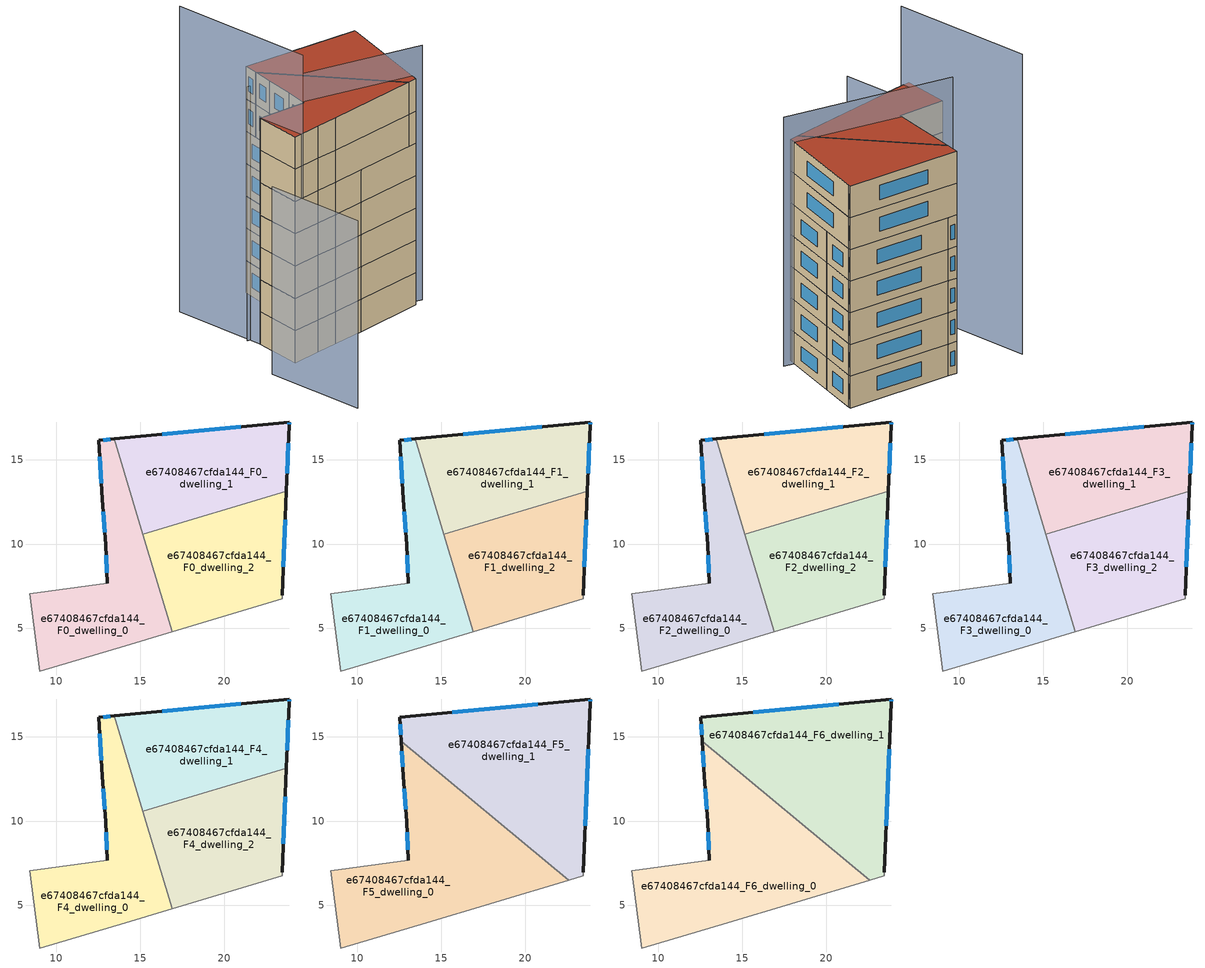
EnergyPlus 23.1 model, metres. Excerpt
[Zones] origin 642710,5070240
e67408467cfda144_F0_dwelling_0
 floor ground (EU_floor_Construction): 13.45,16.25 16.9,4.78 13.83,3.85 11.73,3.25 9.03,2.45 8.43,7.05 13.03,7.66 12.94,9.96 12.74,12.66 12.54,16.16 z0
 wall outside (EU_wall_Construction): 13.45,16.25 12.54,16.16 12.74,12.66 12.94,9.96 13.03,7.66 z0:3
 wall adiabatic (EU_wall_Construction): 13.03,7.66 8.43,7.05 9.03,2.45 11.73,3.25 13.83,3.85 16.9,4.78 z0:3
 wall to e67408467cfda144_F0_dwelling_2 (EU_wall_Construction): 16.9,4.78 15.15,10.58 z0:3
 wall to e67408467cfda144_F0_dwelling_1 (EU_wall_Construction): 15.15,10.58 13.45,16.25 z0:3
 window (EU_Window_Construction): 13.2,16.22 12.79,16.18 / 12.96,9.32 13.01,8.29 / 12.79,11.91 12.88,10.7 / 12.59,15.2 12.68,13.62 z0.83:2.17
e67408467cfda144_F0_dwelling_1
 floor ground (EU_floor_Construction): 23.84,17.26 23.84,17.06 23.69,13.15 15.15,10.58 13.45,16.25 z0
 wall outside (EU_wall_Construction): 23.69,13.15 23.84,17.06 23.84,17.26 13.45,16.25 z0:3
 wall to e67408467cfda144_F0_dwelling_2 (EU_wall_Construction): 15.15,10.58 23.69,13.15 z0:3
 window (EU_Window_Construction): 20.98,16.98 16.31,16.53 / 23.84,17.11 23.84,17.2 / 23.73,14.22 23.8,15.98 z0.83:2.17
e67408467cfda144_F0_dwelling_2
 floor ground (EU_floor_Construction): 23.69,13.15 23.44,6.95 23.44,6.75 16.9,4.78 15.15,10.58 z0
 wall outside (EU_wall_Construction): 23.44,6.95 23.69,13.15 z0:3
 wall adiabatic (EU_wall_Construction): 16.9,4.78 23.44,6.75 23.44,6.95 z0:3
 window (EU_Window_Construction): 23.51,8.66 23.62,11.44 z0.83:2.17
e67408467cfda144_F1_dwelling_0
 floor to e67408467cfda144_F0_dwelling_0 (EU_floor_Construction): 13.45,16.25 16.9,4.78 13.83,3.85 11.73,3.25 9.03,2.45 8.43,7.05 13.03,7.66 12.94,9.96 12.74,12.66 12.54,16.16 z3
 wall outside (EU_wall_Construction): 13.45,16.25 12.54,16.16 12.74,12.66 12.94,9.96 13.03,7.66 z3:6
 wall adiabatic (EU_wall_Construction): 13.03,7.66 8.43,7.05 9.03,2.45 11.73,3.25 13.83,3.85 16.9,4.78 z3:6
 wall to e67408467cfda144_F1_dwelling_2 (EU_wall_Construction): 16.9,4.78 15.15,10.58 z3:6
 wall to e67408467cfda144_F1_dwelling_1 (EU_wall_Construction): 15.15,10.58 13.45,16.25 z3:6
 window (EU_Window_Construction): 13.2,16.22 12.79,16.18 / 12.96,9.32 13.01,8.29 / 12.79,11.91 12.88,10.7 / 12.59,15.2 12.68,13.62 z3.83:5.17
e67408467cfda144_F1_dwelling_1
 floor to e67408467cfda144_F0_dwelling_1 (EU_floor_Construction): 23.84,17.26 23.84,17.06 23.69,13.15 15.15,10.58 13.45,16.25 z3
 wall outside (EU_wall_Construction): 23.69,13.15 23.84,17.06 23.84,17.26 13.45,16.25 z3:6
 wall to e67408467cfda144_F1_dwelling_2 (EU_wall_Construction): 15.15,10.58 23.69,13.15 z3:6
 window (EU_Window_Construction): 20.98,16.98 16.31,16.53 / 23.84,17.11 23.84,17.2 / 23.73,14.22 23.8,15.98 z3.83:5.17
e67408467cfda144_F1_dwelling_2
 floor to e67408467cfda144_F0_dwelling_2 (EU_floor_Construction): 23.69,13.15 23.44,6.95 23.44,6.75 16.9,4.78 15.15,10.58 z3
 wall outside (EU_wall_Construction): 23.44,6.95 23.69,13.15 z3:6
 wall adiabatic (EU_wall_Construction): 16.9,4.78 23.44,6.75 23.44,6.95 z3:6
 window (EU_Window_Construction): 23.51,8.66 23.62,11.44 z3.83:5.17
e67408467cfda144_F2_dwelling_0
 floor to e67408467cfda144_F1_dwelling_0 (EU_floor_Construction): 13.45,16.25 16.9,4.78 13.83,3.85 11.73,3.25 9.03,2.45 8.43,7.05 13.03,7.66 12.94,9.96 12.74,12.66 12.54,16.16 z6
 wall outside (EU_wall_Construction): 13.45,16.25 12.54,16.16 12.74,12.66 12.94,9.96 13.03,7.66 z6:9
 wall adiabatic (EU_wall_Construction): 13.03,7.66 8.43,7.05 9.03,2.45 11.73,3.25 13.83,3.85 16.9,4.78 z6:9
 wall to e67408467cfda144_F2_dwelling_2 (EU_wall_Construction): 16.9,4.78 15.15,10.58 z6:9
 wall to e67408467cfda144_F2_dwelling_1 (EU_wall_Construction): 15.15,10.58 13.45,16.25 z6:9
 window (EU_Window_Construction): 13.2,16.22 12.79,16.18 / 12.96,9.32 13.01,8.29 / 12.79,11.91 12.88,10.7 / 12.59,15.2 12.68,13.62 z6.83:8.17
e67408467cfda144_F2_dwelling_1
 floor to e67408467cfda144_F1_dwelling_1 (EU_floor_Construction): 23.84,17.26 23.84,17.06 23.69,13.15 15.15,10.58 13.45,16.25 z6
 wall outside (EU_wall_Construction): 23.69,13.15 23.84,17.06 23.84,17.26 13.45,16.25 z6:9
 wall to e67408467cfda144_F2_dwelling_2 (EU_wall_Construction): 15.15,10.58 23.69,13.15 z6:9
 window (EU_Window_Construction): 20.98,16.98 16.31,16.53 / 23.84,17.11 23.84,17.2 / 23.73,14.22 23.8,15.98 z6.83:8.17
e67408467cfda144_F2_dwelling_2
 floor to e67408467cfda144_F1_dwelling_2 (EU_floor_Construction): 23.69,13.15 23.44,6.95 23.44,6.75 16.9,4.78 15.15,10.58 z6
 wall outside (EU_wall_Construction): 23.44,6.95 23.69,13.15 z6:9
 wall adiabatic (EU_wall_Construction): 16.9,4.78 23.44,6.75 23.44,6.95 z6:9
 window (EU_Window_Construction): 23.51,8.66 23.62,11.44 z6.83:8.17
e67408467cfda144_F3_dwelling_0
 floor to e67408467cfda144_F2_dwelling_0 (EU_floor_Construction): 13.45,16.25 16.9,4.78 13.83,3.85 11.73,3.25 9.03,2.45 8.43,7.05 13.03,7.66 12.94,9.96 12.74,12.66 12.54,16.16 z9
 wall outside (EU_wall_Construction): 13.45,16.25 12.54,16.16 12.74,12.66 12.94,9.96 13.03,7.66 z9:12
 wall adiabatic (EU_wall_Construction): 13.03,7.66 8.43,7.05 9.03,2.45 11.73,3.25 13.83,3.85 16.9,4.78 z9:12
 wall to e67408467cfda144_F3_dwelling_2 (EU_wall_Construction): 16.9,4.78 15.15,10.58 z9:12
 wall to e67408467cfda144_F3_dwelling_1 (EU_wall_Construction): 15.15,10.58 13.45,16.25 z9:12
 window (EU_Window_Construction): 13.2,16.22 12.79,16.18 / 12.96,9.32 13.01,8.29 / 12.79,11.91 12.88,10.7 / 12.59,15.2 12.68,13.62 z9.83:11.17
e67408467cfda144_F3_dwelling_1
 floor to e67408467cfda144_F2_dwelling_1 (EU_floor_Construction): 23.84,17.26 23.84,17.06 23.69,13.15 15.15,10.58 13.45,16.25 z9
 wall outside (EU_wall_Construction): 23.69,13.15 23.84,17.06 23.84,17.26 13.45,16.25 z9:12
 wall to e67408467cfda144_F3_dwelling_2 (EU_wall_Construction): 15.15,10.58 23.69,13.15 z9:12
 window (EU_Window_Construction): 20.98,16.98 16.31,16.53 / 23.84,17.11 23.84,17.2 / 23.73,14.22 23.8,15.98 z9.83:11.17
e67408467cfda144_F3_dwelling_2
 floor to e67408467cfda144_F2_dwelling_2 (EU_floor_Construction): 23.69,13.15 23.44,6.95 23.44,6.75 16.9,4.78 15.15,10.58 z9
 wall outside (EU_wall_Construction): 23.44,6.95 23.69,13.15 z9:12
 wall adiabatic (EU_wall_Construction): 16.9,4.78 23.44,6.75 23.44,6.95 z9:12
 window (EU_Window_Construction): 23.51,8.66 23.62,11.44 z9.83:11.17
e67408467cfda144_F4_dwelling_0
 floor to e67408467cfda144_F3_dwelling_0 (EU_floor_Construction): 13.45,16.25 16.9,4.78 13.83,3.85 11.73,3.25 9.03,2.45 8.43,7.05 13.03,7.66 12.94,9.96 12.74,12.66 12.54,16.16 z12
 wall outside (EU_wall_Construction): 13.45,16.25 12.54,16.16 12.74,12.66 12.94,9.96 13.03,7.66 z12:15
 wall adiabatic (EU_wall_Construction): 13.03,7.66 8.43,7.05 9.03,2.45 11.73,3.25 13.83,3.85 16.9,4.78 z12:15
 wall to e67408467cfda144_F4_dwelling_2 (EU_wall_Construction): 16.9,4.78 15.15,10.58 z12:15
 wall to e67408467cfda144_F4_dwelling_1 (EU_wall_Construction): 15.15,10.58 13.45,16.25 z12:15
 window (EU_Window_Construction): 13.2,16.22 12.79,16.18 / 12.96,9.32 13.01,8.29 / 12.79,11.91 12.88,10.7 / 12.59,15.2 12.68,13.62 z12.83:14.17
e67408467cfda144_F4_dwelling_1
 floor to e67408467cfda144_F3_dwelling_1 (EU_floor_Construction): 23.84,17.26 23.84,17.06 23.69,13.15 15.15,10.58 13.45,16.25 z12
 wall outside (EU_wall_Construction): 23.69,13.15 23.84,17.06 23.84,17.26 13.45,16.25 z12:15
 wall to e67408467cfda144_F4_dwelling_2 (EU_wall_Construction): 15.15,10.58 23.69,13.15 z12:15
 window (EU_Window_Construction): 20.98,16.98 16.31,16.53 / 23.84,17.11 23.84,17.2 / 23.73,14.22 23.8,15.98 z12.83:14.17
e67408467cfda144_F4_dwelling_2
 floor to e67408467cfda144_F3_dwelling_2 (EU_floor_Construction): 23.69,13.15 23.44,6.95 23.44,6.75 16.9,4.78 15.15,10.58 z12
 wall outside (EU_wall_Construction): 23.44,6.95 23.69,13.15 z12:15
 wall adiabatic (EU_wall_Construction): 16.9,4.78 23.44,6.75 23.44,6.95 z12:15
 window (EU_Window_Construction): 23.51,8.66 23.62,11.44 z12.83:14.17
e67408467cfda144_F5_dwelling_0
 floor to e67408467cfda144_F4_dwelling_0 (EU_floor_Construction): 14.33,13.31 16.9,4.78 13.83,3.85 11.73,3.25 9.03,2.45 8.43,7.05 13.03,7.66 12.94,9.96 12.74,12.66 12.62,14.73 z15
 floor to e67408467cfda144_F4_dwelling_1 (EU_floor_Construction): 16.97,11.13 15.15,10.58 14.33,13.31 z15
 floor to e67408467cfda144_F4_dwelling_2 (EU_floor_Construction): 22.57,6.49 16.9,4.78 15.15,10.58 16.97,11.13 z15
 wall outside (EU_wall_Construction): 12.62,14.73 12.74,12.66 12.94,9.96 13.03,7.66 z15:18
 wall to e67408467cfda144_F5_dwelling_1 (EU_wall_Construction): 22.57,6.49 12.62,14.73 z15:18
 wall adiabatic (EU_wall_Construction): 13.03,7.66 8.43,7.05 9.03,2.45 11.73,3.25 13.83,3.85 22.57,6.49 z15:18
 window (EU_Window_Construction): 12.96,9.32 13.01,8.29 / 12.79,11.91 12.88,10.7 / 12.65,14.16 12.7,13.23 z15.83:17.17
e67408467cfda144_F5_dwelling_1
 floor to e67408467cfda144_F4_dwelling_1 (EU_floor_Construction): 23.84,17.26 23.84,17.06 23.69,13.15 16.97,11.13 14.33,13.31 13.45,16.25 z15
 floor to e67408467cfda144_F4_dwelling_2 (EU_floor_Construction): 23.69,13.15 23.44,6.95 23.44,6.75 22.57,6.49 16.97,11.13 z15
 floor to e67408467cfda144_F4_dwelling_0 (EU_floor_Construction): 13.45,16.25 14.33,13.31 12.62,14.73 12.54,16.16 z15
 wall outside (EU_wall_Construction): 23.44,6.95 23.84,17.06 23.84,17.26 12.54,16.16 12.62,14.73 z15:18
 wall adiabatic (EU_wall_Construction): 22.57,6.49 23.44,6.75 23.44,6.95 z15:18
 window (EU_Window_Construction): 23.55,9.73 23.73,14.28 / 12.56,15.77 12.6,15.12 / 20.73,16.96 15.65,16.46 / 23.84,17.11 23.84,17.2 z15.83:17.17
e67408467cfda144_F6_dwelling_0
 floor to e67408467cfda144_F5_dwelling_0 (EU_floor_Construction): 22.57,6.49 13.83,3.85 11.73,3.25 9.03,2.45 8.43,7.05 13.03,7.66 12.94,9.96 12.74,12.66 12.62,14.73 z18
 wall outside (EU_wall_Construction): 12.62,14.73 12.74,12.66 12.94,9.96 13.03,7.66 z18:21
 wall to e67408467cfda144_F6_dwelling_1 (EU_wall_Construction): 22.57,6.49 12.62,14.73 z18:21
 wall adiabatic (EU_wall_Construction): 13.03,7.66 8.43,7.05 9.03,2.45 11.73,3.25 13.83,3.85 22.57,6.49 z18:21
 window (EU_Window_Construction): 12.96,9.32 13.01,8.29 / 12.79,11.91 12.88,10.7 / 12.65,14.16 12.7,13.23 z18.83:20.17
 roof outside (EU_roof_Construction): 22.57,6.49 12.62,14.73 12.74,12.66 12.94,9.96 13.03,7.66 8.43,7.05 9.03,2.45 11.73,3.25 13.83,3.85 z21
e67408467cfda144_F6_dwelling_1
 floor to e67408467cfda144_F5_dwelling_1 (EU_floor_Construction): 23.84,17.26 23.84,17.06 23.44,6.95 23.44,6.75 22.57,6.49 12.62,14.73 12.54,16.16 z18
 wall outside (EU_wall_Construction): 23.44,6.95 23.84,17.06 23.84,17.26 12.54,16.16 12.62,14.73 z18:21
 wall adiabatic (EU_wall_Construction): 22.57,6.49 23.44,6.75 23.44,6.95 z18:21
 window (EU_Window_Construction): 23.55,9.73 23.73,14.28 / 12.56,15.77 12.6,15.12 / 20.73,16.96 15.65,16.46 / 23.84,17.11 23.84,17.2 z18.83:20.17
 roof outside (EU_roof_Construction): 23.44,6.75 23.44,6.95 23.84,17.06 23.84,17.26 12.54,16.16 12.62,14.73 22.57,6.49 z21
shading: 7.82,8.16 24.44,7.35 z0:23.6; 6.33,1.65 9.05,-7.59 z0:17.4; 5.87,15.87 9.77,2.46 z0:28.4
[Building]
EU S2 Campaign: North Axis=0; Terrain=City; Solar Distribution=FullExterior
[Site:Location]
Lyon-Bron: Latitude=45.75; Longitude=5; Time Zone=1; Elevation=198
[SizingPeriod:WeatherFileDays]
AnnualSizingPeriod: Begin Month=1; Begin Day of Month=1; End Month=12; End Day of Month=31; Day of Week for Start Day=Monday; Use Weather File Daylight Saving Period=No; Use Weather File Rain and Snow Indicators=No
[MATERIAL]
EU_InternalMass_Material: Roughness=MediumRough; Thickness=0.1; Conductivity=1; Density=1800; Specific Heat=900; Thermal Absorptance=0.9; Solar Absorptance=0.7; Visible Absorptance=0.7
[MATERIAL:NOMASS] Roughness=MediumRough; Thermal Absorptance=0.9; Solar Absorptance=0.7; Visible Absorptance=0.7
Name | Thermal Resistance
EU_wall_NoMass | 0.87146
EU_roof_NoMass | 0.842276
EU_floor_NoMass | 0.496999
[WINDOWMATERIAL:SIMPLEGLAZINGSYSTEM]
EU_Window_SimpleGlazing: UFactor=2.2525; Solar Heat Gain Coefficient=0.76; Visible Transmittance=0.76
[CONSTRUCTION]
EU_wall_Construction: EU_wall_NoMass
EU_roof_Construction: EU_roof_NoMass
EU_floor_Construction: EU_floor_NoMass
EU_Window_Construction: EU_Window_SimpleGlazing
EU_InternalMass_Construction: EU_InternalMass_Material
[ZONE] Type=1; Multiplier=1; Ceiling Height=autocalculate; Floor Area=autocalculate; Part of Total Floor Area=Yes
Name | Volume
e67408467cfda144_F0_dwelling_0; e67408467cfda144_F1_dwelling_0; e67408467cfda144_F2_dwelling_0; e67408467cfda144_F3_dwelling_0; e67408467cfda144_F4_dwelling_0 | 143.019
e67408467cfda144_F5_dwelling_0; e67408467cfda144_F6_dwelling_0 | 214.518
e67408467cfda144_F0_dwelling_1; e67408467cfda144_F1_dwelling_1; e67408467cfda144_F2_dwelling_1; e67408467cfda144_F3_dwelling_1; e67408467cfda144_F4_dwelling_1 | 143.028
e67408467cfda144_F5_dwelling_1; e67408467cfda144_F6_dwelling_1 | 214.544
e67408467cfda144_F0_dwelling_2; e67408467cfda144_F1_dwelling_2; e67408467cfda144_F2_dwelling_2; e67408467cfda144_F3_dwelling_2; e67408467cfda144_F4_dwelling_2 | 143.022
[INTERNALMASS] Construction=EU_InternalMass_Construction
Name | Zone or ZoneList | Surface Area
e67408467cfda144_F0_dwelling_0_EU_InternalMass | e67408467cfda144_F0_dwelling_0 | 47.6734
e67408467cfda144_F0_dwelling_1_EU_InternalMass | e67408467cfda144_F0_dwelling_1 | 47.6723
e67408467cfda144_F0_dwelling_2_EU_InternalMass | e67408467cfda144_F0_dwelling_2 | 47.6729
e67408467cfda144_F1_dwelling_0_EU_InternalMass | e67408467cfda144_F1_dwelling_0 | 47.6734
e67408467cfda144_F1_dwelling_1_EU_InternalMass | e67408467cfda144_F1_dwelling_1 | 47.6723
e67408467cfda144_F1_dwelling_2_EU_InternalMass | e67408467cfda144_F1_dwelling_2 | 47.6729
e67408467cfda144_F2_dwelling_0_EU_InternalMass | e67408467cfda144_F2_dwelling_0 | 47.6734
e67408467cfda144_F2_dwelling_1_EU_InternalMass | e67408467cfda144_F2_dwelling_1 | 47.6723
e67408467cfda144_F2_dwelling_2_EU_InternalMass | e67408467cfda144_F2_dwelling_2 | 47.6729
e67408467cfda144_F3_dwelling_0_EU_InternalMass | e67408467cfda144_F3_dwelling_0 | 47.6734
e67408467cfda144_F3_dwelling_1_EU_InternalMass | e67408467cfda144_F3_dwelling_1 | 47.6723
e67408467cfda144_F3_dwelling_2_EU_InternalMass | e67408467cfda144_F3_dwelling_2 | 47.6729
e67408467cfda144_F4_dwelling_0_EU_InternalMass | e67408467cfda144_F4_dwelling_0 | 47.6734
e67408467cfda144_F4_dwelling_1_EU_InternalMass | e67408467cfda144_F4_dwelling_1 | 47.6723
e67408467cfda144_F4_dwelling_2_EU_InternalMass | e67408467cfda144_F4_dwelling_2 | 47.6729
e67408467cfda144_F5_dwelling_0_EU_InternalMass | e67408467cfda144_F5_dwelling_0 | 71.5061
e67408467cfda144_F5_dwelling_1_EU_InternalMass | e67408467cfda144_F5_dwelling_1 | 71.5149
e67408467cfda144_F6_dwelling_0_EU_InternalMass | e67408467cfda144_F6_dwelling_0 | 71.5061
e67408467cfda144_F6_dwelling_1_EU_InternalMass | e67408467cfda144_F6_dwelling_1 | 71.5149
[OTHEREQUIPMENT] Fuel Type=Electricity; Design Level Calculation Method=Watts/Area; Power per Zone Floor Area=1; Fraction Latent=0; Fraction Radiant=0; Fraction Lost=0; Carbon Dioxide Generation Rate=0; EndUse Subcategory=EU_Step8_InternalGains
Name | Zone or ZoneList or Space or SpaceList | Schedule
EU_Step8_InternalGain_e67408467cfda144_F0_dwelling_0_f000 | e67408467cfda144_F0_dwelling_0 | EU_Step8_GainSchedule_e67408467cfda144_F0_dwelling_0_f000
EU_Step8_InternalGain_e67408467cfda144_F0_dwelling_1_f000 | e67408467cfda144_F0_dwelling_1 | EU_Step8_GainSchedule_e67408467cfda144_F0_dwelling_1_f000
EU_Step8_InternalGain_e67408467cfda144_F0_dwelling_2_f000 | e67408467cfda144_F0_dwelling_2 | EU_Step8_GainSchedule_e67408467cfda144_F0_dwelling_2_f000
EU_Step8_InternalGain_e67408467cfda144_F1_dwelling_0_f000 | e67408467cfda144_F1_dwelling_0 | EU_Step8_GainSchedule_e67408467cfda144_F1_dwelling_0_f000
EU_Step8_InternalGain_e67408467cfda144_F1_dwelling_1_f000 | e67408467cfda144_F1_dwelling_1 | EU_Step8_GainSchedule_e67408467cfda144_F1_dwelling_1_f000
EU_Step8_InternalGain_e67408467cfda144_F1_dwelling_2_f000 | e67408467cfda144_F1_dwelling_2 | EU_Step8_GainSchedule_e67408467cfda144_F1_dwelling_2_f000
EU_Step8_InternalGain_e67408467cfda144_F2_dwelling_0_f000 | e67408467cfda144_F2_dwelling_0 | EU_Step8_GainSchedule_e67408467cfda144_F2_dwelling_0_f000
EU_Step8_InternalGain_e67408467cfda144_F2_dwelling_1_f000 | e67408467cfda144_F2_dwelling_1 | EU_Step8_GainSchedule_e67408467cfda144_F2_dwelling_1_f000
EU_Step8_InternalGain_e67408467cfda144_F2_dwelling_2_f000 | e67408467cfda144_F2_dwelling_2 | EU_Step8_GainSchedule_e67408467cfda144_F2_dwelling_2_f000
EU_Step8_InternalGain_e67408467cfda144_F3_dwelling_0_f000 | e67408467cfda144_F3_dwelling_0 | EU_Step8_GainSchedule_e67408467cfda144_F3_dwelling_0_f000
EU_Step8_InternalGain_e67408467cfda144_F3_dwelling_1_f000 | e67408467cfda144_F3_dwelling_1 | EU_Step8_GainSchedule_e67408467cfda144_F3_dwelling_1_f000
EU_Step8_InternalGain_e67408467cfda144_F3_dwelling_2_f000 | e67408467cfda144_F3_dwelling_2 | EU_Step8_GainSchedule_e67408467cfda144_F3_dwelling_2_f000
EU_Step8_InternalGain_e67408467cfda144_F4_dwelling_0_f000 | e67408467cfda144_F4_dwelling_0 | EU_Step8_GainSchedule_e67408467cfda144_F4_dwelling_0_f000
EU_Step8_InternalGain_e67408467cfda144_F4_dwelling_1_f000 | e67408467cfda144_F4_dwelling_1 | EU_Step8_GainSchedule_e67408467cfda144_F4_dwelling_1_f000
EU_Step8_InternalGain_e67408467cfda144_F4_dwelling_2_f000 | e67408467cfda144_F4_dwelling_2 | EU_Step8_GainSchedule_e67408467cfda144_F4_dwelling_2_f000
EU_Step8_InternalGain_e67408467cfda144_F5_dwelling_0_f000 | e67408467cfda144_F5_dwelling_0 | EU_Step8_GainSchedule_e67408467cfda144_F5_dwelling_0_f000
EU_Step8_InternalGain_e67408467cfda144_F5_dwelling_1_f000 | e67408467cfda144_F5_dwelling_1 | EU_Step8_GainSchedule_e67408467cfda144_F5_dwelling_1_f000
EU_Step8_InternalGain_e67408467cfda144_F6_dwelling_0_f000 | e67408467cfda144_F6_dwelling_0 | EU_Step8_GainSchedule_e67408467cfda144_F6_dwelling_0_f000
EU_Step8_InternalGain_e67408467cfda144_F6_dwelling_1_f000 | e67408467cfda144_F6_dwelling_1 | EU_Step8_GainSchedule_e67408467cfda144_F6_dwelling_1_f000
[ZONEVENTILATION:DESIGNFLOWRATE] Schedule=EU_AlwaysOn; Design Flow Rate Calculation Method=AirChanges/Hour; Air Changes per Hour=0.425; Ventilation Type=Natural; Fan Pressure Rise=0; Fan Total Efficiency=1; Constant Term Coefficient=1; Temperature Term Coefficient=0; Velocity Term Coefficient=0; Velocity Squared Term Coefficient=0; Minimum Indoor Temperature=-100; Maximum Indoor Temperature=100; Delta Temperature=-100; Minimum Outdoor Temperature=-100; Maximum Outdoor Temperature=100; Maximum Wind Speed=40
Name | Zone or ZoneList or Space or SpaceList
EU_ConstantAir_e67408467cfda144_F0_dwelling_0 | e67408467cfda144_F0_dwelling_0
EU_ConstantAir_e67408467cfda144_F0_dwelling_1 | e67408467cfda144_F0_dwelling_1
EU_ConstantAir_e67408467cfda144_F0_dwelling_2 | e67408467cfda144_F0_dwelling_2
EU_ConstantAir_e67408467cfda144_F1_dwelling_0 | e67408467cfda144_F1_dwelling_0
EU_ConstantAir_e67408467cfda144_F1_dwelling_1 | e67408467cfda144_F1_dwelling_1
EU_ConstantAir_e67408467cfda144_F1_dwelling_2 | e67408467cfda144_F1_dwelling_2
EU_ConstantAir_e67408467cfda144_F2_dwelling_0 | e67408467cfda144_F2_dwelling_0
EU_ConstantAir_e67408467cfda144_F2_dwelling_1 | e67408467cfda144_F2_dwelling_1
EU_ConstantAir_e67408467cfda144_F2_dwelling_2 | e67408467cfda144_F2_dwelling_2
EU_ConstantAir_e67408467cfda144_F3_dwelling_0 | e67408467cfda144_F3_dwelling_0
EU_ConstantAir_e67408467cfda144_F3_dwelling_1 | e67408467cfda144_F3_dwelling_1
EU_ConstantAir_e67408467cfda144_F3_dwelling_2 | e67408467cfda144_F3_dwelling_2
EU_ConstantAir_e67408467cfda144_F4_dwelling_0 | e67408467cfda144_F4_dwelling_0
EU_ConstantAir_e67408467cfda144_F4_dwelling_1 | e67408467cfda144_F4_dwelling_1
EU_ConstantAir_e67408467cfda144_F4_dwelling_2 | e67408467cfda144_F4_dwelling_2
EU_ConstantAir_e67408467cfda144_F5_dwelling_0 | e67408467cfda144_F5_dwelling_0
EU_ConstantAir_e67408467cfda144_F5_dwelling_1 | e67408467cfda144_F5_dwelling_1
EU_ConstantAir_e67408467cfda144_F6_dwelling_0 | e67408467cfda144_F6_dwelling_0
EU_ConstantAir_e67408467cfda144_F6_dwelling_1 | e67408467cfda144_F6_dwelling_1
[HVACTEMPLATE:THERMOSTAT] Constant Heating Setpoint=20; Constant Cooling Setpoint=50
EU_HeatOnly_e67408467cfda144_F0_dwelling_0; EU_HeatOnly_e67408467cfda144_F0_dwelling_1; EU_HeatOnly_e67408467cfda144_F0_dwelling_2; EU_HeatOnly_e67408467cfda144_F1_dwelling_0; EU_HeatOnly_e67408467cfda144_F1_dwelling_1; EU_HeatOnly_e67408467cfda144_F1_dwelling_2; EU_HeatOnly_e67408467cfda144_F2_dwelling_0; EU_HeatOnly_e67408467cfda144_F2_dwelling_1; EU_HeatOnly_e67408467cfda144_F2_dwelling_2; EU_HeatOnly_e67408467cfda144_F3_dwelling_0; EU_HeatOnly_e67408467cfda144_F3_dwelling_1; EU_HeatOnly_e67408467cfda144_F3_dwelling_2; EU_HeatOnly_e67408467cfda144_F4_dwelling_0; EU_HeatOnly_e67408467cfda144_F4_dwelling_1; EU_HeatOnly_e67408467cfda144_F4_dwelling_2; EU_HeatOnly_e67408467cfda144_F5_dwelling_0; EU_HeatOnly_e67408467cfda144_F5_dwelling_1; EU_HeatOnly_e67408467cfda144_F6_dwelling_0; EU_HeatOnly_e67408467cfda144_F6_dwelling_1
[HVACTEMPLATE:ZONE:IDEALLOADSAIRSYSTEM] System Availability Schedule=EU_AlwaysOn; Maximum Heating Supply Air Temperature=50; Minimum Cooling Supply Air Temperature=13; Maximum Heating Supply Air Humidity Ratio=0.0156; Minimum Cooling Supply Air Humidity Ratio=0.0077; Heating Limit=NoLimit; Cooling Limit=NoLimit; Heating Availability Schedule=EU_AlwaysOn; Cooling Availability Schedule=EU_CoolingOff; Dehumidification Control Type=ConstantSensibleHeatRatio; Cooling Sensible Heat Ratio=0.7; Dehumidification Setpoint=60; Humidification Control Type=None; Humidification Setpoint=30; Outdoor Air Method=None; Outdoor Air Flow Rate per Person=0.00944; Outdoor Air Flow Rate per Zone Floor Area=0; Outdoor Air Flow Rate per Zone=0; Demand Controlled Ventilation Type=None; Outdoor Air Economizer Type=NoEconomizer; Heat Recovery Type=None; Sensible Heat Recovery Effectiveness=0.7; Latent Heat Recovery Effectiveness=0.65
Name | Template Thermostat
e67408467cfda144_F0_dwelling_0 | EU_HeatOnly_e67408467cfda144_F0_dwelling_0
e67408467cfda144_F0_dwelling_1 | EU_HeatOnly_e67408467cfda144_F0_dwelling_1
e67408467cfda144_F0_dwelling_2 | EU_HeatOnly_e67408467cfda144_F0_dwelling_2
e67408467cfda144_F1_dwelling_0 | EU_HeatOnly_e67408467cfda144_F1_dwelling_0
e67408467cfda144_F1_dwelling_1 | EU_HeatOnly_e67408467cfda144_F1_dwelling_1
e67408467cfda144_F1_dwelling_2 | EU_HeatOnly_e67408467cfda144_F1_dwelling_2
e67408467cfda144_F2_dwelling_0 | EU_HeatOnly_e67408467cfda144_F2_dwelling_0
e67408467cfda144_F2_dwelling_1 | EU_HeatOnly_e67408467cfda144_F2_dwelling_1
e67408467cfda144_F2_dwelling_2 | EU_HeatOnly_e67408467cfda144_F2_dwelling_2
e67408467cfda144_F3_dwelling_0 | EU_HeatOnly_e67408467cfda144_F3_dwelling_0
e67408467cfda144_F3_dwelling_1 | EU_HeatOnly_e67408467cfda144_F3_dwelling_1
e67408467cfda144_F3_dwelling_2 | EU_HeatOnly_e67408467cfda144_F3_dwelling_2
e67408467cfda144_F4_dwelling_0 | EU_HeatOnly_e67408467cfda144_F4_dwelling_0
e67408467cfda144_F4_dwelling_1 | EU_HeatOnly_e67408467cfda144_F4_dwelling_1
e67408467cfda144_F4_dwelling_2 | EU_HeatOnly_e67408467cfda144_F4_dwelling_2
e67408467cfda144_F5_dwelling_0 | EU_HeatOnly_e67408467cfda144_F5_dwelling_0
e67408467cfda144_F5_dwelling_1 | EU_HeatOnly_e67408467cfda144_F5_dwelling_1
e67408467cfda144_F6_dwelling_0 | EU_HeatOnly_e67408467cfda144_F6_dwelling_0
e67408467cfda144_F6_dwelling_1 | EU_HeatOnly_e67408467cfda144_F6_dwelling_1
[SIZING:ZONE] Zone Cooling Design Supply Air Temperature Input Method=SupplyAirTemperature; Zone Cooling Design Supply Air Temperature=13; Zone Heating Design Supply Air Temperature Input Method=SupplyAirTemperature; Zone Heating Design Supply Air Temperature=50; Zone Cooling Design Supply Air Humidity Ratio=0.008; Zone Heating Design Supply Air Humidity Ratio=0.008; Cooling Design Air Flow Method=DesignDay; Cooling Design Air Flow Rate=0; Cooling Minimum Air Flow per Zone Floor Area=0.000762; Cooling Minimum Air Flow=0; Cooling Minimum Air Flow Fraction=0.2; Heating Design Air Flow Method=DesignDay; Heating Design Air Flow Rate=0; Heating Maximum Air Flow per Zone Floor Area=0.002032; Heating Maximum Air Flow=0.141576; Heating Maximum Air Flow Fraction=0.3; Account for Dedicated Outdoor Air System=No; Dedicated Outdoor Air System Control Strategy=NeutralSupplyAir; Dedicated Outdoor Air Low Setpoint Temperature for Design=autosize; Dedicated Outdoor Air High Setpoint Temperature for Design=autosize; Zone Load Sizing Method=Sensible Load Only No Latent Load; Zone Latent Cooling Design Supply Air Humidity Ratio Input Method=HumidityRatioDifference; Zone Cooling Design Supply Air Humidity Ratio Difference=0.005; Zone Latent Heating Design Supply Air Humidity Ratio Input Method=HumidityRatioDifference; Zone Humidification Design Supply Air Humidity Ratio Difference=0.005
e67408467cfda144_F0_dwelling_0; e67408467cfda144_F0_dwelling_1; e67408467cfda144_F0_dwelling_2; e67408467cfda144_F1_dwelling_0; e67408467cfda144_F1_dwelling_1; e67408467cfda144_F1_dwelling_2; e67408467cfda144_F2_dwelling_0; e67408467cfda144_F2_dwelling_1; e67408467cfda144_F2_dwelling_2; e67408467cfda144_F3_dwelling_0; e67408467cfda144_F3_dwelling_1; e67408467cfda144_F3_dwelling_2; e67408467cfda144_F4_dwelling_0; e67408467cfda144_F4_dwelling_1; e67408467cfda144_F4_dwelling_2; e67408467cfda144_F5_dwelling_0; e67408467cfda144_F5_dwelling_1; e67408467cfda144_F6_dwelling_0; e67408467cfda144_F6_dwelling_1
[SCHEDULE:CONSTANT]
Name | Hourly Value
EU_AlwaysOn | 1
EU_CoolingOff | 0
[SCHEDULE:FILE] Column Number=1; Rows to Skip at Top=0; Number of Hours of Data=8760; Column Separator=Comma; Interpolate to Timestep=No; Minutes per Item=60; Adjust Schedule for Daylight Savings=Yes
Name | File
EU_Step8_GainSchedule_e67408467cfda144_F0_dwelling_0_f000 | ../../schedules/e67408467cfda144/e67408467cfda144_F0_dwelling_0_f000_gain.csv
EU_Step8_GainSchedule_e67408467cfda144_F0_dwelling_1_f000 | ../../schedules/e67408467cfda144/e67408467cfda144_F0_dwelling_1_f000_gain.csv
EU_Step8_GainSchedule_e67408467cfda144_F0_dwelling_2_f000 | ../../schedules/e67408467cfda144/e67408467cfda144_F0_dwelling_2_f000_gain.csv
EU_Step8_GainSchedule_e67408467cfda144_F1_dwelling_0_f000 | ../../schedules/e67408467cfda144/e67408467cfda144_F1_dwelling_0_f000_gain.csv
EU_Step8_GainSchedule_e67408467cfda144_F1_dwelling_1_f000 | ../../schedules/e67408467cfda144/e67408467cfda144_F1_dwelling_1_f000_gain.csv
EU_Step8_GainSchedule_e67408467cfda144_F1_dwelling_2_f000 | ../../schedules/e67408467cfda144/e67408467cfda144_F1_dwelling_2_f000_gain.csv
EU_Step8_GainSchedule_e67408467cfda144_F2_dwelling_0_f000 | ../../schedules/e67408467cfda144/e67408467cfda144_F2_dwelling_0_f000_gain.csv
EU_Step8_GainSchedule_e67408467cfda144_F2_dwelling_1_f000 | ../../schedules/e67408467cfda144/e67408467cfda144_F2_dwelling_1_f000_gain.csv
EU_Step8_GainSchedule_e67408467cfda144_F2_dwelling_2_f000 | ../../schedules/e67408467cfda144/e67408467cfda144_F2_dwelling_2_f000_gain.csv
EU_Step8_GainSchedule_e67408467cfda144_F3_dwelling_0_f000 | ../../schedules/e67408467cfda144/e67408467cfda144_F3_dwelling_0_f000_gain.csv
EU_Step8_GainSchedule_e67408467cfda144_F3_dwelling_1_f000 | ../../schedules/e67408467cfda144/e67408467cfda144_F3_dwelling_1_f000_gain.csv
EU_Step8_GainSchedule_e67408467cfda144_F3_dwelling_2_f000 | ../../schedules/e67408467cfda144/e67408467cfda144_F3_dwelling_2_f000_gain.csv
EU_Step8_GainSchedule_e67408467cfda144_F4_dwelling_0_f000 | ../../schedules/e67408467cfda144/e67408467cfda144_F4_dwelling_0_f000_gain.csv
EU_Step8_GainSchedule_e67408467cfda144_F4_dwelling_1_f000 | ../../schedules/e67408467cfda144/e67408467cfda144_F4_dwelling_1_f000_gain.csv
EU_Step8_GainSchedule_e67408467cfda144_F4_dwelling_2_f000 | ../../schedules/e67408467cfda144/e67408467cfda144_F4_dwelling_2_f000_gain.csv
EU_Step8_GainSchedule_e67408467cfda144_F5_dwelling_0_f000 | ../../schedules/e67408467cfda144/e67408467cfda144_F5_dwelling_0_f000_gain.csv
EU_Step8_GainSchedule_e67408467cfda144_F5_dwelling_1_f000 | ../../schedules/e67408467cfda144/e67408467cfda144_F5_dwelling_1_f000_gain.csv
EU_Step8_GainSchedule_e67408467cfda144_F6_dwelling_0_f000 | ../../schedules/e67408467cfda144/e67408467cfda144_F6_dwelling_0_f000_gain.csv
EU_Step8_GainSchedule_e67408467cfda144_F6_dwelling_1_f000 | ../../schedules/e67408467cfda144/e67408467cfda144_F6_dwelling_1_f000_gain.csv
